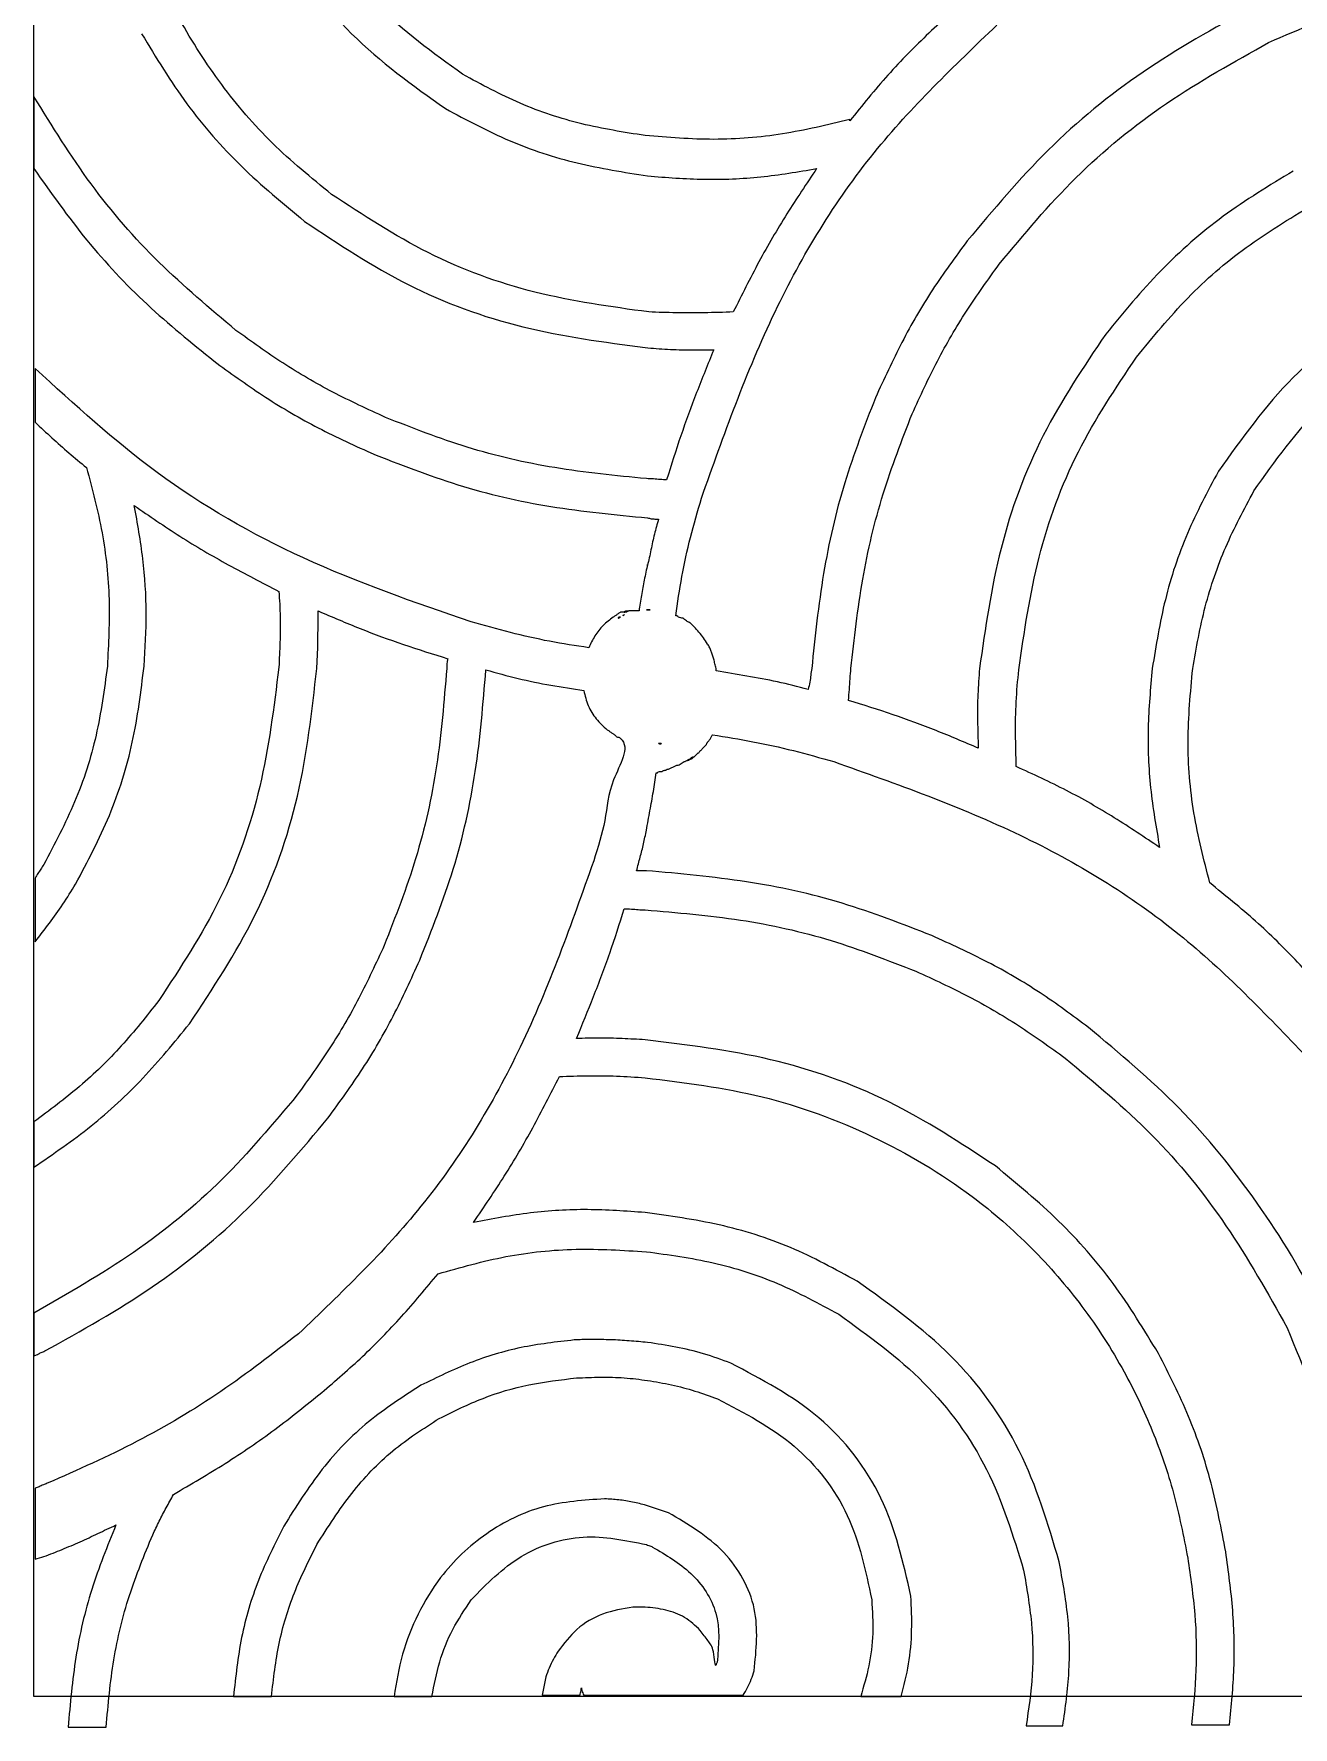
# Model space of a CAD drawing. Extents: x 0 to 371, y 0 to 260.
# Drawn here: x 0.03 to 27.23, y 0 to 36.57 of the extents above; entities that cross this region are included whole.
import ezdxf

# ---------------------------------------------------------------- set-up
doc = ezdxf.new("R2010")
doc.units = 0
doc.layers.add('Layer_1', color=7, linetype='CONTINUOUS')

msp = doc.modelspace()

# ---------------------------------------------------------------- linework, layer by layer
at = {"layer": 'Layer_1', "color": 7}
for points in [[(0.02646, 259.95312), (370.443122, 259.95312), (370.443122, 0.661457), (0.02646, 0.661457)], [(12.7, 23.971354)], [(12.779581, 24.024065)], [(12.805937, 24.077291)], [(13.255521, 24.130001), (13.335103, 24.130001), (13.255521, 24.130001)], [(13.520105, 21.24594)], [(12.091252, 8.371273)], [(12.354284, 4.929623)]]:
    msp.add_lwpolyline(points, close=True, dxfattribs=at)
for points in [[(0.026355, 35.216146), (0.026355, 33.655001)], [(17.647501, 34.686979), (17.647501, 34.713335)], [(0.05271, 29.342087), (0.05271, 28.178333)], [(13.281877, 25.082398), (13.281877, 25.108753)], [(12.75271, 24.077291), (12.726355, 24.077291), (12.7, 24.077291)], [(12.769246, 24.014246), (12.75271, 23.99771)], [(12.805937, 24.077291), (12.779581, 24.077291)], [(13.096875, 24.103646), (13.07052, 24.103646), (13.017293, 24.103646), (12.990938, 24.103646), (12.964583, 24.103646), (12.911873, 24.103646), (12.885002, 24.103646)], [(13.91698, 23.99771), (13.890625, 23.99771)], [(14.2875, 23.759481), (14.207918, 23.839063)], [(14.763956, 22.807085), (14.763956, 22.859795)], [(13.520105, 21.24594), (13.54646, 21.24594), (13.573331, 21.24594)], [(14.472502, 21.140003), (14.552083, 21.219585)], [(14.2875, 20.955001), (14.367081, 21.034583)], [(13.467395, 20.610837), (13.49375, 20.610837)], [(13.91698, 20.769999), (13.943335, 20.769999)], [(0.05271, 18.335523), (0.05271, 16.959896)], [(13.255521, 18.49417), (13.044165, 18.49417)], [(0.026355, 13.070212), (0.026355, 12.09146)], [(0.026355, 8.942815), (0.026355, 8.016773)], [(0.05271, 5.159583), (0.05271, 3.624793)], [(13.731978, 4.630416), (13.255521, 4.789063)], [(13.229167, 2.592815), (12.964583, 2.592815)], [(11.086145, 1.084896), (11.006563, 0.688021), (11.826668, 0.688021)], [(4.33927, 0.661666), (5.159375, 0.661666)], [(7.805208, 0.661666), (8.625313, 0.661666)], [(11.90625, 0.688021), (13.255521, 0.688021), (15.345833, 0.688021)], [(17.88573, 0.661666), (18.759062, 0.661666)], [(0.767395, 0.000208), (1.5875, 0.000208)], [(21.457605, 0.026563), (22.251355, 0.026563)], [(25.02948, 0.052918), (25.849585, 0.052918)]]:
    msp.add_lwpolyline(points, dxfattribs=at)
for points, knots in [([(4.550627, 41.010624), (4.792696, 40.193506), (5.275035, 38.565343), (6.815051, 36.448667), (8.209763, 35.454935), (8.916252, 34.951563)], [0, 0, 0, 0, 2.544261, 5.069616, 7.661989, 7.661989, 7.661989, 7.661989]), ([(9.286771, 35.692086), (8.645042, 36.155758), (7.377631, 37.071505), (5.971435, 38.998917), (5.518579, 40.479903), (5.291667, 41.221981)], [0, 0, 0, 0, 2.366487, 4.673792, 6.990994, 6.990994, 6.990994, 6.990994]), ([(6.455937, 33.099479), (6.017375, 33.456914), (5.14668, 34.166545), (4.0535, 35.453978), (3.186062, 36.791033), (2.540777, 38.157202), (2.078366, 39.507301), (1.89237, 40.438895), (1.799373, 40.904688)], [0, 0, 0, 0, 1.694248, 3.363667, 5.041543, 6.462667, 7.886398, 9.310103, 9.310103, 9.310103, 9.310103]), ([(26.696561, 36.380416), (27.367181, 36.667458), (28.741841, 37.255848), (30.986038, 37.739263), (32.535723, 37.82412), (33.321479, 37.867147)], [0, 0, 0, 0, 2.184858, 4.4786, 6.837881, 6.837881, 6.837881, 6.837881]), ([(20.293335, 37.411878), (19.978631, 37.139376), (19.344513, 36.590293), (18.45434, 35.683621), (17.917963, 35.021066), (17.647501, 34.686979)], [0, 0, 0, 0, 1.248633, 2.515962, 3.804964, 3.804964, 3.804964, 3.804964]), ([(26.299686, 37.12094), (25.514069, 36.683978), (23.954681, 35.816643), (21.882886, 34.118249), (20.751135, 32.766539), (20.187915, 32.093856)], [0, 0, 0, 0, 2.693789, 5.346956, 7.975334, 7.975334, 7.975334, 7.975334]), ([(2.354895, 36.565418), (2.666201, 36.052829), (3.287696, 35.02949), (4.480905, 33.666936), (5.407544, 32.901845), (5.873543, 32.517086)], [0, 0, 0, 0, 1.796934, 3.587419, 5.398736, 5.398736, 5.398736, 5.398736]), ([(14.446146, 26.537606), (14.928178, 27.898107), (15.861305, 30.531796), (17.996836, 34.050772), (19.899052, 35.868154), (20.822501, 36.75042)], [0, 0, 0, 0, 4.325799, 8.373986, 12.193383, 12.193383, 12.193383, 12.193383]), ([(20.875728, 31.591045), (21.408241, 32.231245), (22.482115, 33.522283), (24.463776, 35.130314), (25.949235, 35.961999), (26.696561, 36.380416)], [0, 0, 0, 0, 2.494116, 5.029675, 7.596818, 7.596818, 7.596818, 7.596818]), ([(13.229167, 34.36917), (12.770271, 34.441706), (11.850078, 34.587159), (10.516956, 35.029288), (9.69623, 35.471478), (9.286771, 35.692086)], [0, 0, 0, 0, 1.392508, 2.792299, 4.185934, 4.185934, 4.185934, 4.185934]), ([(4.39198, 30.162708), (3.825114, 30.638036), (2.685687, 31.593471), (1.209386, 33.294953), (0.421949, 34.573718), (0.026355, 35.216146)], [0, 0, 0, 0, 2.217335, 4.456952, 6.718004, 6.718004, 6.718004, 6.718004]), ([(8.916252, 34.951563), (9.369416, 34.708001), (10.276678, 34.220377), (11.754496, 33.739854), (12.772577, 33.577549), (13.281877, 33.496354)], [0, 0, 0, 0, 1.541296, 3.085767, 4.63181, 4.63181, 4.63181, 4.63181]), ([(17.647501, 34.713335), (17.166128, 34.598779), (16.202721, 34.36951), (14.713395, 34.247148), (13.724286, 34.328465), (13.229167, 34.36917)], [0, 0, 0, 0, 1.483305, 2.96864, 4.457374, 4.457374, 4.457374, 4.457374]), ([(0.026355, 33.655001), (0.395829, 33.13212), (1.131779, 32.090601), (2.441119, 30.695158), (3.42537, 29.898433), (3.91604, 29.501249)], [0, 0, 0, 0, 1.919338, 3.823106, 5.715639, 5.715639, 5.715639, 5.715639]), ([(13.281877, 33.496354), (13.689207, 33.464619), (14.503587, 33.401169), (15.729155, 33.453549), (16.532598, 33.58796), (16.933333, 33.655001)], [0, 0, 0, 0, 1.225052, 2.449256, 3.667467, 3.667467, 3.667467, 3.667467]), ([(16.933333, 33.655001), (16.715622, 33.330904), (16.275866, 32.676259), (15.672929, 31.643578), (15.314798, 30.923292), (15.13396, 30.559583)], [0, 0, 0, 0, 1.171139, 2.365585, 3.583923, 3.583923, 3.583923, 3.583923]), ([(27.225728, 33.602291), (26.713132, 33.290947), (25.689753, 32.669359), (24.327278, 31.47589), (23.562161, 30.549162), (23.177396, 30.083126)], [0, 0, 0, 0, 1.797007, 3.587655, 5.399073, 5.399073, 5.399073, 5.399073]), ([(13.308748, 30.559583), (12.483213, 30.673076), (10.844541, 30.898358), (8.504776, 31.75602), (7.136988, 32.652903), (6.455937, 33.099479)], [0, 0, 0, 0, 2.49587, 4.954257, 7.392288, 7.392288, 7.392288, 7.392288]), ([(23.838855, 29.580315), (24.196773, 30.01808), (24.907385, 30.88722), (26.188516, 31.992166), (27.143776, 32.571073), (27.622603, 32.861251)], [0, 0, 0, 0, 1.694336, 3.363942, 5.041931, 5.041931, 5.041931, 5.041931]), ([(5.873543, 32.517086), (6.602023, 32.031665), (8.064555, 31.05711), (10.581444, 30.141481), (12.342216, 29.909196), (13.229167, 29.792188)], [0, 0, 0, 0, 2.619937, 5.259916, 7.939556, 7.939556, 7.939556, 7.939556]), ([(20.187915, 32.093856), (19.931311, 31.746974), (19.413864, 31.04748), (18.757081, 29.908556), (18.388553, 29.108936), (18.20354, 28.707499)], [0, 0, 0, 0, 1.293676, 2.60872, 3.93451, 3.93451, 3.93451, 3.93451]), ([(18.99729, 28.363335), (19.173174, 28.74523), (19.523067, 29.50495), (20.152251, 30.585237), (20.635439, 31.256985), (20.875728, 31.591045)], [0, 0, 0, 0, 1.260923, 2.508409, 3.742495, 3.742495, 3.742495, 3.742495]), ([(31.670418, 31.485624), (30.853339, 31.243562), (29.225277, 30.761243), (27.108829, 29.221147), (26.115203, 27.826481), (25.611873, 27.119999)], [0, 0, 0, 0, 2.544135, 5.069289, 7.661578, 7.661578, 7.661578, 7.661578]), ([(15.13396, 30.559583), (14.925297, 30.55254), (14.513963, 30.538656), (13.905217, 30.538179), (13.505652, 30.552517), (13.308748, 30.559583)], [0, 0, 0, 0, 0.626322, 1.234665, 1.825723, 1.825723, 1.825723, 1.825723]), ([(26.378751, 26.696253), (26.835836, 27.338507), (27.740672, 28.6099), (29.672856, 30.015752), (31.160567, 30.465649), (31.908646, 30.691874)], [0, 0, 0, 0, 2.355551, 4.663002, 6.99681, 6.99681, 6.99681, 6.99681]), ([(7.620207, 28.283753), (7.238264, 28.459678), (6.478401, 28.809676), (5.39797, 29.439079), (4.726087, 29.922378), (4.39198, 30.162708)], [0, 0, 0, 0, 1.261101, 2.508927, 3.7432, 3.7432, 3.7432, 3.7432]), ([(23.177396, 30.083126), (22.698701, 29.369629), (21.735565, 27.934071), (20.823894, 25.46285), (20.576847, 23.731334), (20.452498, 22.859795)], [0, 0, 0, 0, 2.57145, 5.173763, 7.81106, 7.81106, 7.81106, 7.81106]), ([(13.229167, 29.792188), (13.390415, 29.777913), (13.716398, 29.749056), (14.210968, 29.739447), (14.543508, 29.739124), (14.71073, 29.738962)], [0, 0, 0, 0, 0.485499, 0.981492, 1.483198, 1.483198, 1.483198, 1.483198]), ([(14.71073, 29.738962), (14.586013, 29.433493), (14.335881, 28.820843), (13.991324, 27.887329), (13.793044, 27.252797), (13.693738, 26.934997)], [0, 0, 0, 0, 0.989832, 1.985211, 2.983944, 2.983944, 2.983944, 2.983944]), ([(9.47229, 23.865418), (8.248727, 24.288011), (5.871485, 25.109059), (2.659076, 26.951271), (0.905682, 28.559657), (0.05271, 29.342087)], [0, 0, 0, 0, 3.87942, 7.537264, 11.002349, 11.002349, 11.002349, 11.002349]), ([(3.91604, 29.501249), (4.261761, 29.249821), (4.961525, 28.740912), (6.092459, 28.071233), (6.896457, 27.702864), (7.302396, 27.516874)], [0, 0, 0, 0, 1.282085, 2.595029, 3.933964, 3.933964, 3.933964, 3.933964]), ([(21.298958, 22.83344), (21.417785, 23.649527), (21.653235, 25.266564), (22.497872, 27.575482), (23.393633, 28.914688), (23.838855, 29.580315)], [0, 0, 0, 0, 2.47089, 4.895949, 7.292382, 7.292382, 7.292382, 7.292382]), ([(18.20354, 28.707499), (17.967932, 28.099225), (17.490135, 26.865684), (17.040433, 24.897503), (16.899072, 23.545376), (16.827396, 22.859795)], [0, 0, 0, 0, 1.955124, 3.964862, 6.031996, 6.031996, 6.031996, 6.031996]), ([(0.05271, 28.178333), (0.173954, 28.065954), (0.414536, 27.842963), (0.782009, 27.51278), (1.036039, 27.304301), (1.16427, 27.199065)], [0, 0, 0, 0, 0.495959, 0.984121, 1.481716, 1.481716, 1.481716, 1.481716]), ([(13.255521, 26.960837), (12.594137, 27.025485), (11.28837, 27.153119), (9.391619, 27.590616), (8.20433, 28.055191), (7.620207, 28.283753)], [0, 0, 0, 0, 1.992577, 3.933933, 5.813997, 5.813997, 5.813997, 5.813997]), ([(17.674373, 22.859795), (17.74609, 23.503917), (17.887804, 24.776716), (18.326474, 26.626763), (18.775882, 27.790167), (18.99729, 28.363335)], [0, 0, 0, 0, 1.943386, 3.84017, 5.682105, 5.682105, 5.682105, 5.682105]), ([(7.302396, 27.516874), (7.923684, 27.272401), (9.18546, 26.7759), (11.198837, 26.312876), (12.582813, 26.180992), (13.281877, 26.114376)], [0, 0, 0, 0, 2.001114, 4.064071, 6.169655, 6.169655, 6.169655, 6.169655]), ([(1.16427, 27.199065), (1.287685, 26.733277), (1.534859, 25.800401), (1.687988, 24.355882), (1.638523, 23.393145), (1.613855, 22.913021)], [0, 0, 0, 0, 1.444352, 2.892737, 4.333651, 4.333651, 4.333651, 4.333651]), ([(25.611873, 27.119999), (25.375474, 26.6775), (24.902358, 25.791905), (24.425403, 24.352128), (24.263955, 23.358108), (24.18302, 22.859795)], [0, 0, 0, 0, 1.503278, 3.008588, 4.521817, 4.521817, 4.521817, 4.521817]), ([(13.693738, 26.934997), (13.648006, 26.936983), (13.552884, 26.941114), (13.407245, 26.956477), (13.30667, 26.959367), (13.255521, 26.960837)], [0, 0, 0, 0, 0.137298, 0.285587, 0.439042, 0.439042, 0.439042, 0.439042]), ([(25.055835, 22.859795), (25.135202, 23.30758), (25.293906, 24.202975), (25.737046, 25.497672), (26.165201, 26.297383), (26.378751, 26.696253)], [0, 0, 0, 0, 1.363155, 2.725773, 4.081693, 4.081693, 4.081693, 4.081693]), ([(2.407605, 22.913021), (2.430537, 23.296669), (2.476661, 24.068327), (2.402252, 25.230985), (2.264929, 25.99623), (2.196248, 26.37896)], [0, 0, 0, 0, 1.152286, 2.317672, 3.483705, 3.483705, 3.483705, 3.483705]), ([(2.196248, 26.37896), (2.522135, 26.153997), (3.180668, 25.699406), (4.227581, 25.088144), (4.952455, 24.715039), (5.318021, 24.526876)], [0, 0, 0, 0, 1.187646, 2.399927, 3.63333, 3.63333, 3.63333, 3.63333]), ([(13.890625, 23.99771), (13.931295, 24.280496), (14.013095, 24.849277), (14.199297, 25.697786), (14.36346, 26.256296), (14.446146, 26.537606)], [0, 0, 0, 0, 0.856909, 1.723537, 2.60302, 2.60302, 2.60302, 2.60302]), ([(13.281877, 26.114376), (13.308184, 26.107269), (13.360208, 26.093215), (13.440643, 26.088168), (13.493652, 26.08807), (13.520105, 26.088021)], [0, 0, 0, 0, 0.081549, 0.161265, 0.240673, 0.240673, 0.240673, 0.240673]), ([(13.520105, 26.088021), (13.488059, 25.97997), (13.423285, 25.761566), (13.356013, 25.42331), (13.306723, 25.196654), (13.281877, 25.082398)], [0, 0, 0, 0, 0.337921, 0.683047, 1.033869, 1.033869, 1.033869, 1.033869]), ([(13.281877, 25.108753), (13.257269, 24.996571), (13.208633, 24.774847), (13.149349, 24.439227), (13.11445, 24.216043), (13.096875, 24.103646)], [0, 0, 0, 0, 0.344516, 0.680921, 1.022214, 1.022214, 1.022214, 1.022214]), ([(5.318021, 24.526876), (5.330568, 24.342091), (5.355511, 23.974739), (5.344165, 23.427182), (5.326676, 23.065592), (5.318021, 22.886666)], [0, 0, 0, 0, 0.55537, 1.104068, 1.641535, 1.641535, 1.641535, 1.641535]), ([(6.138127, 22.859795), (6.145282, 22.994695), (6.159795, 23.268308), (6.164701, 23.683141), (6.164899, 23.962839), (6.164998, 24.103646)], [0, 0, 0, 0, 0.405228, 0.82191, 1.244345, 1.244345, 1.244345, 1.244345]), ([(6.164998, 24.103646), (6.467086, 23.974707), (7.074016, 23.715653), (8.00965, 23.370409), (8.647804, 23.171787), (8.969478, 23.071668)], [0, 0, 0, 0, 0.985276, 1.979536, 2.990115, 2.990115, 2.990115, 2.990115]), ([(12.012187, 23.309896), (11.729281, 23.352185), (11.160149, 23.43726), (10.314677, 23.634354), (9.753993, 23.788148), (9.47229, 23.865418)], [0, 0, 0, 0, 0.857836, 1.725739, 2.602112, 2.602112, 2.602112, 2.602112]), ([(12.541353, 23.971354), (12.465525, 23.913208), (12.313682, 23.796771), (12.134016, 23.569276), (12.052754, 23.396267), (12.012187, 23.309896)], [0, 0, 0, 0, 0.285942, 0.572589, 0.85835, 0.85835, 0.85835, 0.85835]), ([(12.7, 24.077291), (12.682076, 24.066605), (12.645278, 24.044664), (12.596075, 24.003981), (12.559277, 23.982041), (12.541353, 23.971354)], [0, 0, 0, 0, 0.062524, 0.128366, 0.19089, 0.19089, 0.19089, 0.19089]), ([(12.7, 23.971354), (12.692811, 23.969745), (12.679159, 23.966688), (12.669447, 23.950991), (12.639915, 23.937426), (12.654211, 23.968535), (12.676135, 23.970815), (12.691512, 23.971162), (12.7, 23.971354)], [0, 0, 0, 0, 0.020705, 0.03932, 0.060025, 0.080182, 0.100836, 0.126279, 0.126279, 0.126279, 0.126279]), ([(12.779581, 24.077291), (12.786829, 24.078777), (12.800593, 24.081598), (12.809503, 24.098986), (12.8463, 24.106447), (12.799281, 24.097258), (12.781726, 24.082884), (12.762146, 24.07911), (12.75271, 24.077291)], [0, 0, 0, 0, 0.020705, 0.03932, 0.060025, 0.087403, 0.116837, 0.144215, 0.144215, 0.144215, 0.144215]), ([(12.75271, 23.99771), (12.754009, 24.004644), (12.756266, 24.016686), (12.770121, 24.023154), (12.777262, 24.023842), (12.779581, 24.024065)], [0, 0, 0, 0, 0.019854, 0.034475, 0.041507, 0.041507, 0.041507, 0.041507]), ([(12.779581, 24.024065), (12.77727, 24.021693), (12.774295, 24.01864), (12.766367, 24.011224), (12.768417, 24.013376), (12.769246, 24.014246)], [0, 0, 0, 0, 0.013049, 0.016797, 0.01934, 0.01934, 0.01934, 0.01934]), ([(12.805937, 24.077291), (12.810076, 24.077693), (12.818577, 24.078518), (12.830492, 24.083998), (12.840678, 24.087735), (12.847308, 24.093498), (12.852227, 24.097646), (12.865584, 24.107749), (12.83748, 24.103646), (12.822681, 24.094807), (12.812466, 24.084121), (12.805937, 24.077291)], [0, 0, 0, 0, 0.012384, 0.025428, 0.039035, 0.044726, 0.051106, 0.060292, 0.07986, 0.095087, 0.122063, 0.122063, 0.122063, 0.122063]), ([(12.885002, 24.103646), (12.880228, 24.103201), (12.870436, 24.102288), (12.856609, 24.096262), (12.84307, 24.091038), (12.833101, 24.081818), (12.820183, 24.077636), (12.811077, 24.077415), (12.805937, 24.077291)], [0, 0, 0, 0, 0.014282, 0.029301, 0.044963, 0.057417, 0.069292, 0.084686, 0.084686, 0.084686, 0.084686]), ([(14.049271, 23.944999), (14.031785, 23.946701), (13.997644, 23.950024), (13.952115, 23.969199), (13.928058, 23.98872), (13.91698, 23.99771)], [0, 0, 0, 0, 0.052517, 0.102532, 0.145226, 0.145226, 0.145226, 0.145226]), ([(14.207918, 23.839063), (14.205349, 23.841354), (14.197009, 23.848791), (14.180674, 23.861281), (14.148158, 23.863106), (14.122294, 23.895881), (14.082982, 23.916136), (14.060102, 23.935726), (14.049271, 23.944999)], [0, 0, 0, 0, 0.010359, 0.033624, 0.059951, 0.10255, 0.149939, 0.192539, 0.192539, 0.192539, 0.192539]), ([(14.763956, 22.859795), (14.755188, 22.894799), (14.738104, 22.962999), (14.712505, 23.060428), (14.685638, 23.149087), (14.657367, 23.231366), (14.624838, 23.312308), (14.567423, 23.408275), (14.492695, 23.522153), (14.395292, 23.646139), (14.323037, 23.722114), (14.2875, 23.759481)], [0, 0, 0, 0, 0.108257, 0.210924, 0.302181, 0.386073, 0.471993, 0.563195, 0.720838, 0.880624, 1.035273, 1.035273, 1.035273, 1.035273]), ([(8.969478, 23.071668), (8.962405, 23.047652), (8.948998, 23.002131), (8.943005, 22.930512), (8.943083, 22.883977), (8.943123, 22.859795)], [0, 0, 0, 0, 0.074913, 0.141994, 0.21457, 0.21457, 0.21457, 0.21457]), ([(1.613855, 22.913021), (1.546932, 22.412395), (1.413103, 21.411276), (0.947952, 19.961336), (0.474565, 19.070972), (0.238228, 18.626462)], [0, 0, 0, 0, 1.513457, 3.026513, 4.535006, 4.535006, 4.535006, 4.535006]), ([(0.926042, 18.203232), (1.185244, 18.69133), (1.703647, 19.667524), (2.202483, 21.262527), (2.339117, 22.361943), (2.407605, 22.913021)], [0, 0, 0, 0, 1.655747, 3.311482, 4.975489, 4.975489, 4.975489, 4.975489]), ([(5.318021, 22.886666), (5.211099, 22.021914), (4.99849, 20.302401), (4.134587, 17.837075), (3.193472, 16.402944), (2.725415, 15.68969)], [0, 0, 0, 0, 2.61027, 5.190383, 7.743212, 7.743212, 7.743212, 7.743212]), ([(3.386873, 15.186878), (3.88824, 15.945821), (4.895961, 17.471255), (5.825225, 20.099198), (6.033373, 21.935599), (6.138127, 22.859795)], [0, 0, 0, 0, 2.722159, 5.471391, 8.25676, 8.25676, 8.25676, 8.25676]), ([(8.943123, 22.859795), (8.885617, 22.156944), (8.772281, 20.771713), (8.328694, 18.756375), (7.836022, 17.49946), (7.593335, 16.880315)], [0, 0, 0, 0, 2.114459, 4.167329, 6.160255, 6.160255, 6.160255, 6.160255]), ([(8.36073, 16.563021), (8.619396, 17.212692), (9.144808, 18.532324), (9.612056, 20.647235), (9.729984, 22.099493), (9.789583, 22.83344)], [0, 0, 0, 0, 2.095445, 4.256339, 6.464269, 6.464269, 6.464269, 6.464269]), ([(9.789583, 22.83344), (10.020746, 22.768027), (10.483689, 22.637026), (11.192214, 22.495323), (11.668188, 22.421018), (11.90625, 22.383855)], [0, 0, 0, 0, 0.720478, 1.442882, 2.165737, 2.165737, 2.165737, 2.165737]), ([(16.748331, 22.41021), (16.528435, 22.466745), (16.091066, 22.579192), (15.426757, 22.700481), (14.984551, 22.771605), (14.763956, 22.807085)], [0, 0, 0, 0, 0.680934, 1.354363, 2.024705, 2.024705, 2.024705, 2.024705]), ([(16.827396, 22.859795), (16.820127, 22.813178), (16.804993, 22.716127), (16.790328, 22.564125), (16.762597, 22.462492), (16.748331, 22.41021)], [0, 0, 0, 0, 0.14157, 0.294729, 0.456991, 0.456991, 0.456991, 0.456991]), ([(17.621146, 22.171981), (17.628358, 22.250974), (17.642589, 22.406866), (17.652314, 22.636725), (17.667143, 22.786685), (17.674373, 22.859795)], [0, 0, 0, 0, 0.237934, 0.469565, 0.689925, 0.689925, 0.689925, 0.689925]), ([(20.452498, 22.859795), (20.438272, 22.674038), (20.409548, 22.298993), (20.404998, 21.724835), (20.418657, 21.33758), (20.425626, 21.140003)], [0, 0, 0, 0, 0.558769, 1.128157, 1.721251, 1.721251, 1.721251, 1.721251]), ([(21.246248, 20.743128), (21.239301, 20.978599), (21.225524, 21.445615), (21.23495, 22.143782), (21.277662, 22.603981), (21.298958, 22.83344)], [0, 0, 0, 0, 0.706737, 1.401697, 2.092798, 2.092798, 2.092798, 2.092798]), ([(24.18302, 22.859795), (24.144245, 22.432367), (24.066402, 21.57426), (24.119624, 20.27636), (24.267619, 19.423634), (24.341666, 18.996982)], [0, 0, 0, 0, 1.28672, 2.583227, 3.881496, 3.881496, 3.881496, 3.881496]), ([(25.426355, 18.229587), (25.297577, 18.730686), (25.039374, 19.735406), (24.912975, 21.299798), (25.008116, 22.338715), (25.055835, 22.859795)], [0, 0, 0, 0, 1.550462, 3.108724, 4.676749, 4.676749, 4.676749, 4.676749]), ([(11.90625, 22.383855), (11.932192, 22.273347), (11.983545, 22.054599), (12.161842, 21.762578), (12.326434, 21.612313), (12.409062, 21.536878)], [0, 0, 0, 0, 0.339026, 0.671095, 1.005852, 1.005852, 1.005852, 1.005852]), ([(20.425626, 21.140003), (20.123539, 21.268942), (19.516609, 21.527996), (18.580974, 21.87324), (17.94282, 22.071862), (17.621146, 22.171981)], [0, 0, 0, 0, 0.985276, 1.979536, 2.990115, 2.990115, 2.990115, 2.990115]), ([(12.409062, 21.536878), (12.427056, 21.526324), (12.463979, 21.504669), (12.51205, 21.462758), (12.563213, 21.439335), (12.592633, 21.406258), (12.618137, 21.384756), (12.646806, 21.378085), (12.672467, 21.373524), (12.689079, 21.361643), (12.923289, 21.153799), (12.434322, 20.416098), (12.397101, 19.586925), (12.211305, 19.000268), (12.118123, 18.706043)], [0, 0, 0, 0, 0.062452, 0.128147, 0.1906, 0.227425, 0.26052, 0.28819, 0.314517, 0.337782, 0.348141, 1.252555, 2.153235, 3.059438, 3.059438, 3.059438, 3.059438]), ([(13.573331, 21.24594), (13.571739, 21.238716), (13.56852, 21.224114), (13.539701, 21.227481), (13.527539, 21.238937), (13.520105, 21.24594)], [0, 0, 0, 0, 0.019335, 0.039083, 0.070138, 0.070138, 0.070138, 0.070138]), ([(14.552083, 21.219585), (14.553524, 21.226605), (14.556259, 21.239938), (14.574262, 21.251942), (14.576998, 21.265274), (14.578438, 21.272295)], [0, 0, 0, 0, 0.020705, 0.03932, 0.060025, 0.060025, 0.060025, 0.060025]), ([(14.578438, 21.272295), (14.594106, 21.289485), (14.623893, 21.322166), (14.65715, 21.377211), (14.67545, 21.413675), (14.684375, 21.431458)], [0, 0, 0, 0, 0.069612, 0.132339, 0.192054, 0.192054, 0.192054, 0.192054]), ([(14.684375, 21.431458), (14.975876, 21.383665), (15.561499, 21.28765), (16.436721, 21.096456), (17.013608, 20.931871), (17.303853, 20.849065)], [0, 0, 0, 0, 0.886111, 1.780192, 2.685512, 2.685512, 2.685512, 2.685512]), ([(13.943335, 20.769999), (13.958809, 20.778706), (13.988285, 20.79529), (14.031213, 20.822014), (14.060449, 20.848324), (14.087899, 20.850086), (14.107419, 20.857132), (14.134318, 20.882629), (14.182169, 20.901849), (14.21821, 20.919559), (14.278777, 20.970874), (14.227098, 20.922058), (14.206542, 20.904221), (14.131992, 20.861286), (14.193909, 20.900313), (14.223958, 20.907526), (14.26367, 20.919469), (14.26405, 20.947874), (14.278242, 20.954059), (14.285235, 20.954771), (14.2875, 20.955001)], [0, 0, 0, 0, 0.053076, 0.101101, 0.154177, 0.162154, 0.183043, 0.214649, 0.272961, 0.326127, 0.369477, 0.40765, 0.450296, 0.502615, 0.541334, 0.582959, 0.621678, 0.641486, 0.655887, 0.662786, 0.662786, 0.662786, 0.662786]), ([(14.367081, 21.034583), (14.374184, 21.036448), (14.389315, 21.040421), (14.401559, 21.064299), (14.413855, 21.089254), (14.44272, 21.092208), (14.453266, 21.118341), (14.465485, 21.132102), (14.472502, 21.140003)], [0, 0, 0, 0, 0.021039, 0.044824, 0.076893, 0.097932, 0.121717, 0.153786, 0.153786, 0.153786, 0.153786]), ([(17.303853, 20.849065), (18.664354, 20.367034), (21.298043, 19.433906), (24.817019, 17.298375), (26.6344, 15.396159), (27.516666, 14.47271)], [0, 0, 0, 0, 4.325799, 8.373986, 12.193382, 12.193382, 12.193382, 12.193382]), ([(13.044165, 18.49417), (13.070536, 18.591127), (13.123153, 18.784575), (13.197025, 19.075003), (13.265085, 19.410549), (13.33368, 19.787514), (13.408251, 20.201366), (13.447894, 20.475826), (13.467395, 20.610837)], [0, 0, 0, 0, 0.301446, 0.601446, 0.898797, 1.328322, 1.750981, 2.160185, 2.160185, 2.160185, 2.160185]), ([(13.49375, 20.610837), (13.502478, 20.617995), (13.520162, 20.632499), (13.558466, 20.637865), (13.58473, 20.637765), (13.599687, 20.637708)], [0, 0, 0, 0, 0.033241, 0.067347, 0.112465, 0.112465, 0.112465, 0.112465]), ([(13.599687, 20.637708), (13.608116, 20.644535), (13.623645, 20.657111), (13.651402, 20.666013), (13.675446, 20.658791), (13.689553, 20.674547), (13.706695, 20.685588), (13.745379, 20.691437), (13.792437, 20.720017), (13.856042, 20.741699), (13.897211, 20.760818), (13.91698, 20.769999)], [0, 0, 0, 0, 0.032272, 0.059448, 0.085843, 0.096303, 0.119777, 0.146233, 0.211576, 0.282307, 0.34765, 0.34765, 0.34765, 0.34765]), ([(24.341666, 18.996982), (24.017823, 19.214378), (23.365292, 19.652423), (22.334919, 20.244277), (21.610582, 20.576183), (21.246248, 20.743128)], [0, 0, 0, 0, 1.17002, 2.35754, 3.559346, 3.559346, 3.559346, 3.559346]), ([(12.118123, 18.706043), (11.636057, 17.345535), (10.702852, 14.711804), (8.567033, 11.192897), (6.664737, 9.3755), (5.741252, 8.49323)], [0, 0, 0, 0, 4.325848, 8.374167, 12.193656, 12.193656, 12.193656, 12.193656]), ([(0.238228, 18.626462), (0.219049, 18.592973), (0.180968, 18.526483), (0.109971, 18.435501), (0.07189, 18.369011), (0.05271, 18.335523)], [0, 0, 0, 0, 0.115643, 0.229606, 0.345249, 0.345249, 0.345249, 0.345249]), ([(19.42052, 17.092188), (18.781585, 17.342073), (17.483765, 17.849647), (15.405039, 18.301395), (13.978232, 18.429355), (13.255521, 18.49417)], [0, 0, 0, 0, 2.055815, 4.175822, 6.351875, 6.351875, 6.351875, 6.351875]), ([(0.05271, 16.959896), (0.156626, 17.092042), (0.364238, 17.356055), (0.659403, 17.768607), (0.836595, 18.057432), (0.926042, 18.203232)], [0, 0, 0, 0, 0.504325, 1.007583, 1.520599, 1.520599, 1.520599, 1.520599]), ([(28.15177, 15.583753), (27.879229, 15.898463), (27.330047, 16.532617), (26.423129, 17.422713), (25.760479, 17.959118), (25.426355, 18.229587)], [0, 0, 0, 0, 1.248722, 2.516229, 3.805333, 3.805333, 3.805333, 3.805333]), ([(11.747603, 14.869585), (11.87127, 15.172216), (12.120559, 15.78226), (12.476005, 16.713671), (12.677851, 17.35223), (12.779581, 17.674065)], [0, 0, 0, 0, 0.980809, 1.977119, 2.989509, 2.989509, 2.989509, 2.989509]), ([(12.779581, 17.674065), (12.830241, 17.6725), (12.929717, 17.669427), (13.079031, 17.652348), (13.178507, 17.649275), (13.229167, 17.64771)], [0, 0, 0, 0, 0.151991, 0.298453, 0.450443, 0.450443, 0.450443, 0.450443]), ([(13.229167, 17.64771), (13.916649, 17.59012), (15.272862, 17.476512), (17.242842, 17.040299), (18.47232, 16.56051), (19.076355, 16.324793)], [0, 0, 0, 0, 2.068543, 4.080667, 6.023911, 6.023911, 6.023911, 6.023911]), ([(7.593335, 16.880315), (7.417451, 16.49842), (7.067557, 15.738699), (6.438374, 14.658412), (5.955186, 13.986665), (5.714896, 13.652605)], [0, 0, 0, 0, 1.260923, 2.508409, 3.742495, 3.742495, 3.742495, 3.742495]), ([(22.806876, 15.107813), (22.461909, 15.364273), (21.766333, 15.881388), (20.629647, 16.54296), (19.826238, 16.907897), (19.42052, 17.092188)], [0, 0, 0, 0, 1.288889, 2.598854, 3.935256, 3.935256, 3.935256, 3.935256]), ([(6.376355, 13.149793), (6.632454, 13.5013), (7.146988, 14.207521), (7.81047, 15.351376), (8.17633, 16.156982), (8.36073, 16.563021)], [0, 0, 0, 0, 1.304167, 2.620229, 3.957614, 3.957614, 3.957614, 3.957614]), ([(19.076355, 16.324793), (19.458291, 16.148903), (20.218121, 15.798985), (21.298619, 15.169869), (21.970479, 14.686649), (22.304581, 14.446355)], [0, 0, 0, 0, 1.261043, 2.508744, 3.74294, 3.74294, 3.74294, 3.74294]), ([(2.725415, 15.68969), (2.461912, 15.357366), (1.938593, 14.69737), (1.032448, 13.816541), (0.361458, 13.318795), (0.026355, 13.070212)], [0, 0, 0, 0, 1.271571, 2.525347, 3.776203, 3.776203, 3.776203, 3.776203]), ([(0.026355, 12.09146), (0.445799, 12.378429), (1.284194, 12.95203), (2.41233, 13.996298), (3.060333, 14.787951), (3.386873, 15.186878)], [0, 0, 0, 0, 1.523326, 3.04486, 4.590423, 4.590423, 4.590423, 4.590423]), ([(29.316039, 0.052918), (29.362093, 1.105359), (29.453155, 3.186345), (28.950158, 6.222716), (27.951395, 8.970093), (26.503169, 11.336708), (24.830315, 13.421196), (23.477107, 14.549149), (22.806876, 15.107813)], [0, 0, 0, 0, 3.153613, 6.235622, 9.164327, 11.866178, 14.527621, 17.139397, 17.139397, 17.139397, 17.139397]), ([(13.229167, 14.84323), (13.063931, 14.8519), (12.735569, 14.869129), (12.241458, 14.885892), (11.912872, 14.875042), (11.747603, 14.869585)], [0, 0, 0, 0, 0.496425, 0.986509, 1.482449, 1.482449, 1.482449, 1.482449]), ([(20.796146, 12.117815), (20.045891, 12.610548), (18.537686, 13.601066), (15.946224, 14.513022), (14.13804, 14.732773), (13.229167, 14.84323)], [0, 0, 0, 0, 2.686076, 5.3997, 8.142182, 8.142182, 8.142182, 8.142182]), ([(22.304581, 14.446355), (22.944745, 13.913847), (24.235696, 12.839997), (25.843462, 10.85826), (26.675057, 9.372841), (27.093436, 8.625521)], [0, 0, 0, 0, 2.494016, 5.029417, 7.596492, 7.596492, 7.596492, 7.596492]), ([(9.525, 10.900835), (9.749438, 11.231343), (10.201117, 11.896489), (10.819153, 12.948296), (11.189525, 13.679297), (11.377083, 14.04948)], [0, 0, 0, 0, 1.19833, 2.411627, 3.656413, 3.656413, 3.656413, 3.656413]), ([(11.377083, 14.04948), (11.582177, 14.056462), (11.994262, 14.070491), (12.612438, 14.065734), (13.024128, 14.037291), (13.229167, 14.023124)], [0, 0, 0, 0, 0.615627, 1.236946, 1.853412, 1.853412, 1.853412, 1.853412]), ([(13.229167, 14.023124), (14.077896, 13.917791), (15.767251, 13.708128), (18.166521, 12.823169), (20.110385, 11.668629), (21.596152, 10.380649), (22.697696, 9.104286), (23.561149, 7.765379), (24.208637, 6.404822), (24.67389, 5.055075), (24.857875, 4.120976), (24.950415, 3.651148)], [0, 0, 0, 0, 2.558738, 5.093047, 7.606855, 9.301103, 10.970521, 12.648398, 14.06427, 15.482513, 16.917727, 16.917727, 16.917727, 16.917727]), ([(5.714896, 13.652605), (5.192742, 13.028136), (4.138844, 11.767731), (2.204948, 10.186511), (0.755931, 9.359309), (0.026355, 8.942815)], [0, 0, 0, 0, 2.438332, 4.921445, 7.439537, 7.439537, 7.439537, 7.439537]), ([(0.264583, 8.12271), (1.052125, 8.56169), (2.61543, 9.433084), (4.687264, 11.131317), (5.816871, 12.481206), (6.376355, 13.149793)], [0, 0, 0, 0, 2.701851, 5.363294, 7.97507, 7.97507, 7.97507, 7.97507]), ([(24.315311, 8.07), (24.003973, 8.582558), (23.382412, 9.605839), (22.188864, 10.968074), (21.262175, 11.73309), (20.796146, 12.117815)], [0, 0, 0, 0, 1.796894, 3.587356, 5.398686, 5.398686, 5.398686, 5.398686]), ([(13.229167, 11.112708), (12.81525, 11.142792), (11.989191, 11.202832), (10.745251, 11.128056), (9.932039, 10.976629), (9.525, 10.900835)], [0, 0, 0, 0, 1.244141, 2.482953, 3.724407, 3.724407, 3.724407, 3.724407]), ([(17.806665, 9.630628), (17.334166, 9.888397), (16.388064, 10.404537), (14.833965, 10.89047), (13.764616, 11.038557), (13.229167, 11.112708)], [0, 0, 0, 0, 1.611956, 3.227685, 4.848108, 4.848108, 4.848108, 4.848108]), ([(8.757605, 9.789791), (9.243078, 9.927426), (10.217001, 10.203541), (11.736702, 10.360837), (12.749413, 10.297423), (13.255521, 10.265732)], [0, 0, 0, 0, 1.512041, 3.033356, 4.553184, 4.553184, 4.553184, 4.553184]), ([(13.255521, 10.265732), (13.738697, 10.200459), (14.706446, 10.069724), (16.113872, 9.618028), (16.976896, 9.150815), (17.40979, 8.91646)], [0, 0, 0, 0, 1.4611, 2.926426, 4.401171, 4.401171, 4.401171, 4.401171]), ([(6.244063, 7.223023), (6.541529, 7.479882), (7.142274, 7.998621), (7.979835, 8.859603), (8.497215, 9.478373), (8.757605, 9.789791)], [0, 0, 0, 0, 1.178672, 2.380383, 3.597987, 3.597987, 3.597987, 3.597987]), ([(22.17229, 3.572083), (21.930227, 4.389162), (21.447908, 6.017224), (19.907812, 8.133673), (18.513146, 9.127298), (17.806665, 9.630628)], [0, 0, 0, 0, 2.544135, 5.069289, 7.661578, 7.661578, 7.661578, 7.661578]), ([(17.40979, 8.91646), (18.051519, 8.452788), (19.31893, 7.537041), (20.725127, 5.609629), (21.177982, 4.128643), (21.404895, 3.386565)], [0, 0, 0, 0, 2.366487, 4.673792, 6.990994, 6.990994, 6.990994, 6.990994]), ([(5.741252, 8.49323), (5.190403, 8.067783), (4.084386, 7.213551), (2.265729, 6.127801), (0.970795, 5.554384), (0.317293, 5.265004)], [0, 0, 0, 0, 2.086959, 4.190287, 6.333192, 6.333192, 6.333192, 6.333192]), ([(27.093436, 8.625521), (27.451548, 7.758603), (28.186546, 5.979316), (28.631156, 3.052329), (28.541009, 1.060335), (28.495418, 0.052918)], [0, 0, 0, 0, 2.806706, 5.760562, 8.782936, 8.782936, 8.782936, 8.782936]), ([(0.026355, 8.016773), (0.053064, 8.027359), (0.107248, 8.048835), (0.18369, 8.090648), (0.237875, 8.112124), (0.264583, 8.12271)], [0, 0, 0, 0, 0.086119, 0.174712, 0.260831, 0.260831, 0.260831, 0.260831]), ([(11.694377, 8.360938), (11.31051, 8.317182), (10.544341, 8.229848), (9.428869, 7.892438), (8.735323, 7.552405), (8.387085, 7.38167)], [0, 0, 0, 0, 1.157468, 2.310219, 3.472746, 3.472746, 3.472746, 3.472746]), ([(12.091252, 8.371273), (12.047153, 8.370941), (11.958943, 8.370278), (11.826628, 8.366893), (11.738468, 8.362923), (11.694377, 8.360938)], [0, 0, 0, 0, 0.132299, 0.264635, 0.397042, 0.397042, 0.397042, 0.397042]), ([(13.281877, 8.307712), (13.14965, 8.319936), (12.885488, 8.344358), (12.488398, 8.367325), (12.223573, 8.369957), (12.091252, 8.371273)], [0, 0, 0, 0, 0.398362, 0.79585, 1.192789, 1.192789, 1.192789, 1.192789]), ([(15.08125, 7.858127), (14.885891, 7.930471), (14.496824, 8.074549), (13.892057, 8.217125), (13.484874, 8.277575), (13.281877, 8.307712)], [0, 0, 0, 0, 0.624497, 1.243715, 1.85933, 1.85933, 1.85933, 1.85933]), ([(25.77052, 3.78344), (25.675408, 4.281843), (25.485646, 5.276223), (25.003639, 6.72094), (24.54469, 7.620439), (24.315311, 8.07)], [0, 0, 0, 0, 1.521336, 3.035266, 4.547924, 4.547924, 4.547924, 4.547924]), ([(18.970418, 2.831043), (18.804902, 3.555492), (18.475628, 4.996694), (17.064846, 6.820761), (15.747357, 7.509771), (15.08125, 7.858127)], [0, 0, 0, 0, 2.212244, 4.400991, 6.639219, 6.639219, 6.639219, 6.639219]), ([(8.387085, 7.38167), (7.99874, 7.13288), (7.208215, 6.626437), (6.204279, 5.583205), (5.687362, 4.758966), (5.423958, 4.338962)], [0, 0, 0, 0, 1.380369, 2.809918, 4.295238, 4.295238, 4.295238, 4.295238]), ([(8.78396, 6.667502), (9.094966, 6.82068), (9.713729, 7.125435), (10.714778, 7.421286), (11.401592, 7.500783), (11.747603, 7.540833)], [0, 0, 0, 0, 1.038912, 2.066965, 3.110733, 3.110733, 3.110733, 3.110733]), ([(11.747603, 7.540833), (11.921284, 7.547755), (12.26469, 7.56144), (12.77802, 7.55173), (13.114256, 7.508939), (13.281877, 7.487607)], [0, 0, 0, 0, 0.52148, 1.031087, 1.537685, 1.537685, 1.537685, 1.537685]), ([(13.281877, 7.487607), (13.455849, 7.457787), (13.800697, 7.398677), (14.305501, 7.266461), (14.629408, 7.149054), (14.790312, 7.090732)], [0, 0, 0, 0, 0.529393, 1.049361, 1.562635, 1.562635, 1.562635, 1.562635]), ([(3.042708, 5.027291), (3.418148, 5.245866), (4.167656, 5.682219), (5.238557, 6.414581), (5.909987, 6.954421), (6.244063, 7.223023)], [0, 0, 0, 0, 1.303058, 2.60136, 3.887053, 3.887053, 3.887053, 3.887053]), ([(14.790312, 7.090732), (15.371162, 6.788862), (16.513505, 6.195181), (17.73184, 4.617978), (17.993025, 3.374715), (18.123958, 2.751462)], [0, 0, 0, 0, 1.9493, 3.83364, 5.727841, 5.727841, 5.727841, 5.727841]), ([(6.138127, 3.942087), (6.378363, 4.319213), (6.847298, 5.055353), (7.73584, 5.99619), (8.43947, 6.446859), (8.78396, 6.667502)], [0, 0, 0, 0, 1.340314, 2.616257, 3.840153, 3.840153, 3.840153, 3.840153]), ([(0.317293, 5.265004), (0.288425, 5.254238), (0.228309, 5.231819), (0.141695, 5.192768), (0.081578, 5.170349), (0.05271, 5.159583)], [0, 0, 0, 0, 0.092409, 0.192438, 0.284847, 0.284847, 0.284847, 0.284847]), ([(2.593123, 4.15396), (2.639098, 4.251348), (2.731801, 4.447719), (2.884822, 4.73734), (2.989934, 4.930374), (3.042708, 5.027291)], [0, 0, 0, 0, 0.323045, 0.65138, 0.982455, 0.982455, 0.982455, 0.982455]), ([(12.354284, 4.929623), (11.907429, 4.900429), (11.005882, 4.841529), (9.761164, 4.227688), (8.860948, 3.377787), (8.304218, 2.449387), (7.956451, 1.581712), (7.855661, 0.968581), (7.805208, 0.661666)], [0, 0, 0, 0, 1.332636, 2.68864, 4.064216, 4.98974, 5.918314, 6.84901, 6.84901, 6.84901, 6.84901]), ([(13.255521, 4.789063), (13.157308, 4.814621), (12.96082, 4.865753), (12.658955, 4.912208), (12.455934, 4.923813), (12.354284, 4.929623)], [0, 0, 0, 0, 0.304327, 0.608843, 0.914194, 0.914194, 0.914194, 0.914194]), ([(15.584062, 1.217188), (15.63099, 1.668785), (15.726343, 2.586392), (14.989218, 3.892789), (14.16023, 4.379159), (13.731978, 4.630416)], [0, 0, 0, 0, 1.337644, 2.717982, 4.193098, 4.193098, 4.193098, 4.193098]), ([(0.635103, 3.836666), (0.765566, 3.891186), (1.026318, 4.000153), (1.411643, 4.182835), (1.669347, 4.304464), (1.799373, 4.365833)], [0, 0, 0, 0, 0.424129, 0.847693, 1.279055, 1.279055, 1.279055, 1.279055]), ([(1.799373, 4.365833), (1.613876, 3.906485), (1.240841, 2.982737), (0.898079, 1.51145), (0.811169, 0.506416), (0.767395, 0.000208)], [0, 0, 0, 0, 1.484712, 2.985751, 4.509004, 4.509004, 4.509004, 4.509004]), ([(1.5875, 0.000208), (1.631013, 0.486214), (1.71703, 1.446966), (2.054473, 2.846465), (2.414593, 3.720604), (2.593123, 4.15396)], [0, 0, 0, 0, 1.462719, 2.89155, 4.29631, 4.29631, 4.29631, 4.29631]), ([(5.423958, 4.338962), (5.230247, 3.953805), (4.844271, 3.186367), (4.475578, 1.942671), (4.384783, 1.089388), (4.33927, 0.661666)], [0, 0, 0, 0, 1.291878, 2.574107, 3.862849, 3.862849, 3.862849, 3.862849]), ([(9.47229, 2.751462), (9.808642, 3.093836), (10.475868, 3.773008), (11.88575, 4.225213), (12.802373, 4.035751), (13.255521, 3.942087)], [0, 0, 0, 0, 1.427091, 2.83094, 4.203511, 4.203511, 4.203511, 4.203511]), ([(0.05271, 3.624793), (0.116956, 3.644468), (0.248458, 3.68474), (0.442413, 3.756514), (0.571226, 3.810096), (0.635103, 3.836666)], [0, 0, 0, 0, 0.201541, 0.412527, 0.620073, 0.620073, 0.620073, 0.620073]), ([(5.159375, 0.661666), (5.203048, 1.045154), (5.29, 1.808661), (5.625222, 2.916416), (5.967181, 3.600242), (6.138127, 3.942087)], [0, 0, 0, 0, 1.156373, 2.302292, 3.447757, 3.447757, 3.447757, 3.447757]), ([(13.255521, 3.942087), (13.272581, 3.934901), (13.304405, 3.921496), (13.352012, 3.912653), (13.376683, 3.896613), (13.387813, 3.889377)], [0, 0, 0, 0, 0.055493, 0.103521, 0.142997, 0.142997, 0.142997, 0.142997]), ([(13.387813, 3.889377), (13.678539, 3.71955), (14.261311, 3.379127), (14.874431, 2.476914), (14.81854, 1.780356), (14.790312, 1.428545)], [0, 0, 0, 0, 1.007197, 2.018965, 3.051465, 3.051465, 3.051465, 3.051465]), ([(25.849585, 0.052918), (25.890172, 0.45713), (25.972401, 1.276059), (25.943547, 2.527628), (25.828593, 3.361949), (25.77052, 3.78344)], [0, 0, 0, 0, 1.217993, 2.467642, 3.743505, 3.743505, 3.743505, 3.743505]), ([(21.404895, 3.386565), (21.470002, 3.00926), (21.598868, 2.262466), (21.622815, 1.129284), (21.512418, 0.392421), (21.457605, 0.026563)], [0, 0, 0, 0, 1.14784, 2.271899, 3.380364, 3.380364, 3.380364, 3.380364]), ([(22.251355, 0.026563), (22.30613, 0.416304), (22.415895, 1.197313), (22.387894, 2.393197), (22.244555, 3.176946), (22.17229, 3.572083)], [0, 0, 0, 0, 1.179484, 2.363592, 3.567582, 3.567582, 3.567582, 3.567582]), ([(24.950415, 3.651148), (25.008525, 3.247002), (25.123764, 2.445541), (25.151971, 1.23776), (25.070084, 0.445676), (25.02948, 0.052918)], [0, 0, 0, 0, 1.224302, 2.427904, 3.611711, 3.611711, 3.611711, 3.611711]), ([(8.625313, 0.661666), (8.672565, 0.912955), (8.766455, 1.41226), (9.053958, 2.121885), (9.332962, 2.541777), (9.47229, 2.751462)], [0, 0, 0, 0, 0.76594, 1.521906, 2.27599, 2.27599, 2.27599, 2.27599]), ([(12.964583, 2.592815), (12.742948, 2.555321), (12.308634, 2.481848), (11.732993, 2.145394), (11.476642, 1.806751), (11.350728, 1.640418)], [0, 0, 0, 0, 0.671225, 1.315329, 1.937089, 1.937089, 1.937089, 1.937089]), ([(14.419791, 2.090004), (14.312679, 2.19084), (14.098093, 2.392852), (13.67198, 2.545644), (13.377874, 2.576974), (13.229167, 2.592815)], [0, 0, 0, 0, 0.437287, 0.876048, 1.324793, 1.324793, 1.324793, 1.324793]), ([(18.123958, 2.751462), (18.138406, 2.508117), (18.166816, 2.029628), (18.078745, 1.324416), (17.949328, 0.880042), (17.88573, 0.661666)], [0, 0, 0, 0, 0.730236, 1.435869, 2.117698, 2.117698, 2.117698, 2.117698]), ([(18.759062, 0.661666), (18.819211, 0.894908), (18.94021, 1.364106), (19.001778, 2.095466), (18.980914, 2.584858), (18.970418, 2.831043)], [0, 0, 0, 0, 0.721646, 1.451695, 2.190683, 2.190683, 2.190683, 2.190683]), ([(14.790312, 1.428545), (14.788576, 1.419492), (14.784981, 1.400734), (14.769296, 1.377899), (14.747633, 1.252295), (14.719504, 1.700301), (14.592287, 1.856766), (14.477599, 2.011841), (14.419791, 2.090004)], [0, 0, 0, 0, 0.027249, 0.056458, 0.083707, 0.364459, 0.636538, 0.913045, 0.913045, 0.913045, 0.913045]), ([(11.350728, 1.640418), (11.315138, 1.583183), (11.242209, 1.465901), (11.151664, 1.280395), (11.107664, 1.149105), (11.086145, 1.084896)], [0, 0, 0, 0, 0.202151, 0.414237, 0.617239, 0.617239, 0.617239, 0.617239]), ([(15.345833, 0.688021), (15.379445, 0.742857), (15.447094, 0.853223), (15.52555, 1.031516), (15.564589, 1.155396), (15.584062, 1.217188)], [0, 0, 0, 0, 0.192793, 0.388027, 0.582333, 0.582333, 0.582333, 0.582333]), ([(11.826668, 0.688021), (11.828358, 0.706451), (11.831773, 0.743685), (11.848448, 0.784703), (11.853482, 0.877371), (11.858952, 0.783541), (11.880594, 0.742162), (11.897583, 0.706311), (11.90625, 0.688021)], [0, 0, 0, 0, 0.053347, 0.107774, 0.161121, 0.214581, 0.270929, 0.329613, 0.329613, 0.329613, 0.329613])]:
    msp.add_open_spline(points, degree=3, knots=knots, dxfattribs=at)

doc.saveas('drawing.dxf')
